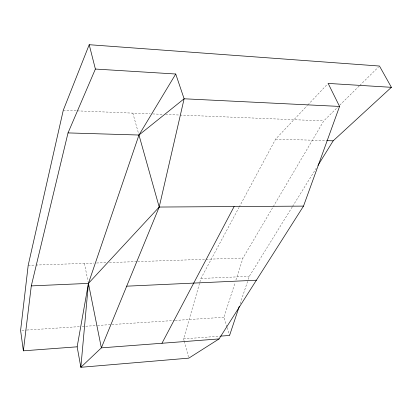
<?xml version="1.0" encoding="UTF-8"?>
<svg xmlns="http://www.w3.org/2000/svg" width="412" height="412" viewBox="0 0 412 412"><rect width="100%" height="100%" fill="white"/><g stroke="black" fill="none" stroke-linecap="round" stroke-linejoin="round"><path stroke-width="0.31" stroke-dasharray="2.06 1.54" d="M184.082 340.688L183.592 338.88L199.686 282.781M199.866 282.163L200.927 278.466L238.893 207.653M226.94 326.968L223.937 317.276L235.134 282.457M235.922 280.016L242.992 258.025L272.96 207.159M240.134 303.768L248.055 280.006M248.261 279.393L249.275 276.349L292.242 206.948M239.197 207.087L275.643 139.107L307.409 105.415M273.285 206.603L323.77 120.907L337.922 106.965M292.582 206.402L316.267 168.148M307.852 104.947L327.705 83.888M339.751 105.168L359.388 85.83M359.841 85.382L378.561 66.945M183.592 338.88L219.987 336.166M21.882 330.357L26.373 330.069M27.017 330.027L79.614 326.618M82.179 326.453L96.933 325.501M97.572 325.459L174.549 320.474M175.188 320.433L223.937 317.276M200.927 278.466L249.275 276.349M28.196 265.307L35.226 265.071M35.865 265.045L94.049 263.072M96.614 262.985L106.888 262.64M109.453 262.552L137.062 261.615M137.706 261.594L242.992 258.025M275.643 139.107L326.149 140.616M63.268 110.292L76.668 110.838M77.307 110.864L150.174 113.836M152.749 113.939L163.034 114.356M165.609 114.464L323.77 120.907M227.125 327.576L229.566 335.456M132.819 113.125L138.798 134.42M184.241 341.291L188.639 357.544M84.419 263.402L88.05 281.52"/><path stroke-width="0.62" d="M95.388 69.051L175.733 74.011L138.973 135.028L88.425 283.394L77.147 346.816L23.371 350.823L31.297 285.892L68.026 132.911L95.388 69.051L89.203 44.707L379.478 66.044L391.4 87.323L333.179 140.822L317.956 165.413M77.147 346.816L80.85 367.293L101.357 347.862L159.207 207.045L184.118 98.782L175.733 74.011M239.321 306.204L229.566 335.456L220.626 336.12M303.515 206.108L159.207 207.045L88.425 283.394L80.85 367.293L188.799 358.146L219.055 338.922L303.515 206.108L339.56 106.43L328.148 83.42L391.4 87.323M89.203 44.707L63.268 110.292L28.196 265.307L20.6 330.439L23.371 350.823M161.973 343.258L234.114 206.561M68.026 132.911L138.973 135.028L184.118 98.782L339.56 106.43M219.055 338.922L101.357 347.862L88.425 283.394L31.297 285.892M126.695 286.18L256.393 280.212M326.788 140.631L333.179 140.822M138.973 135.028L159.207 207.045"/></g></svg>
